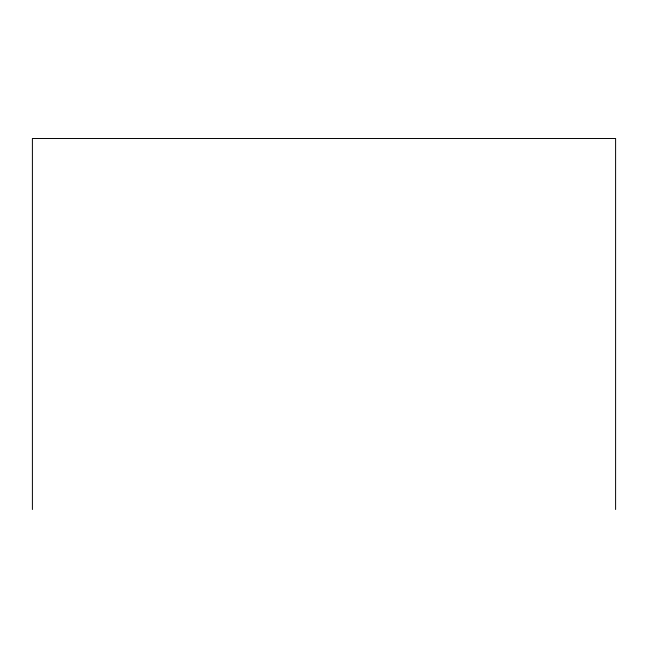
<?xml version="1.0" encoding="UTF-8"?>
<svg xmlns="http://www.w3.org/2000/svg" width="648" height="648" viewBox="0 0 648 648"><rect width="100%" height="100%" fill="white"/><g stroke="black" fill="none" stroke-linecap="round" stroke-linejoin="round"><path stroke-width="0.97" d="M615.6 509.514L615.6 138.486L32.4 138.486L32.4 509.514"/></g></svg>
